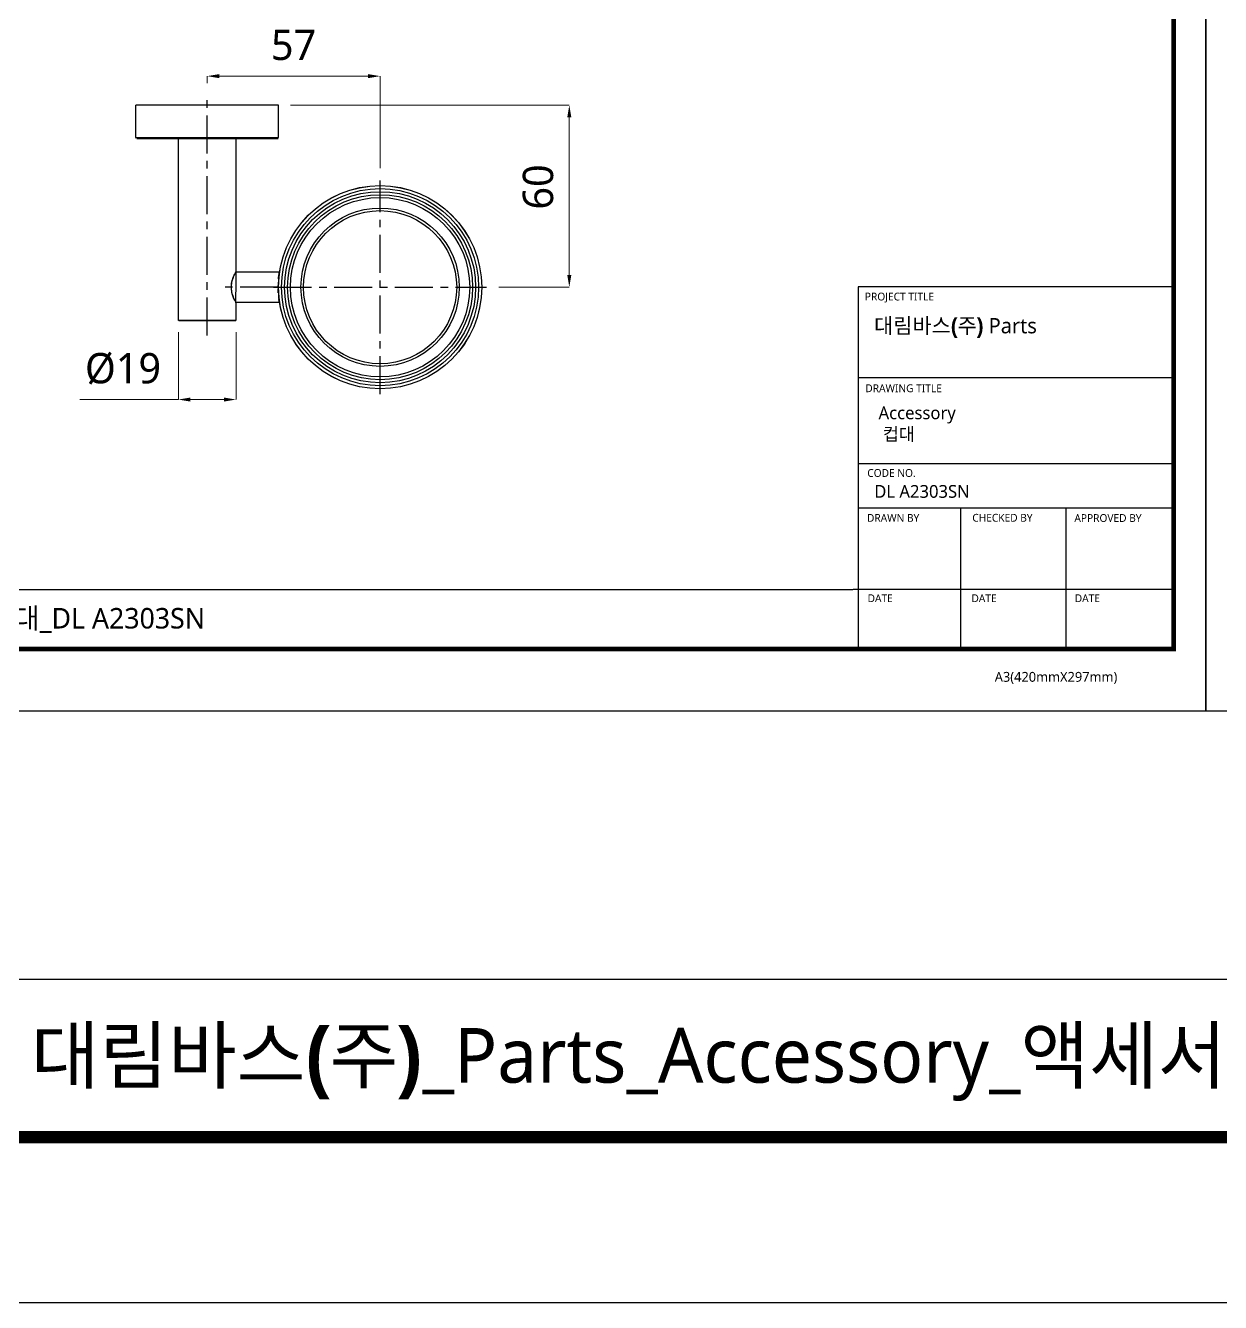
# Model space of a CAD drawing. Extents: x 16296660632 to 16296679688, y -37409620961 to -37409616551.
# Drawn here: x 16296678290.3 to 16296678684.2, y -37409618576 to -37409618155.1 of the extents above; entities that cross this region are included whole.
import ezdxf

# ---------------------------------------------------------------- set-up
doc = ezdxf.new("R2010")
doc.units = 0
doc.header["$LTSCALE"] = 10
doc.header["$MEASUREMENT"] = 0
doc.header["$PDMODE"] = 3
doc.header["$PDSIZE"] = -10
doc.linetypes.add('CENTER', pattern=[2, 1.25, -0.25, 0.25, -0.25])
doc.layers.get('0').update_dxf_attribs({"linetype": 'CONTINUOUS'})
doc.layers.get('DEFPOINTS').update_dxf_attribs({"linetype": 'CONTINUOUS'})
doc.layers.add('DEFAULT_1', color=7, linetype='CENTER')
doc.styles.add('Daelim Dimension', font='')
doc.styles.get('Daelim Dimension').set_extended_font_data('NanumGothic')
doc.dimstyles.new('DEFAULT', dxfattribs={"dimscale": 2, "dimtxt": 2, "dimasz": 2, "dimexe": 0, "dimexo": 2, "dimgap": 1, "dimtad": 1, "dimdec": 1, "dimzin": 9, "dimdsep": 46, "dimtxsty": 'Daelim Dimension', "dimcen": 0.5, "dimclrd": 252, "dimclre": 252, "dimclrt": 3, "dimadec": 1, "dimazin": 0, "dimtfac": 1, "dimtdec": 1, "dimtix": 1, "dimtmove": 0, "dimatfit": 3, "dimfxl": 1, "dimtolj": 1, "dimtzin": 1, "dimlwd": 9, "dimlwe": 9, "dimarcsym": 0})

# ---------------------------------------------------------------- blocks, each defined once
blk = doc.blocks.new('*D32')
at = {"color": 5, "lineweight": 9, "transparency": 16777216}
for p, q in [((16296678350.15237, -37409618174.044746), (16296678350.15237, -37409618171.754066)), ((16296678354.15237, -37409618171.754066), (16296678403.15237, -37409618171.754066)), ((16296678407.15237, -37409618202.126122), (16296678407.15237, -37409618171.754066))]:
    blk.add_line(p, q, dxfattribs=at)
at = {"color": 5, "transparency": 16777216}
for points in [[(16296678354.15237, -37409618171.087402), (16296678354.15237, -37409618172.420731), (16296678350.15237, -37409618171.754066)], [(16296678403.15237, -37409618171.087402), (16296678403.15237, -37409618172.420731), (16296678407.15237, -37409618171.754066)]]:
    blk.add_solid(points, dxfattribs=at)
at = {"layer": 'DEFPOINTS', "color": 0, "transparency": 16777216}
for p in [(16296678407.15237, -37409618171.754066), (16296678350.15237, -37409618178.044746), (16296678407.15237, -37409618206.126122)]:
    blk.add_point(p, dxfattribs=at)
at = {"color": 7, "transparency": 16777216, "insert": (16296678378.626699, -37409618156.420738), "char_height": 10, "attachment_point": 2, "line_spacing_factor": 0.9, "style": 'Daelim Dimension'}
blk.add_mtext('\\A1;57', dxfattribs=at)
blk = doc.blocks.new('*D33')
at = {"color": 5, "lineweight": 9, "transparency": 16777216}
for p, q in [((16296678377.65237, -37409618181.315567), (16296678469.5212, -37409618181.315567)), ((16296678469.5212, -37409618237.315567), (16296678469.5212, -37409618185.315567)), ((16296678446.250521, -37409618241.315567), (16296678469.5212, -37409618241.315567))]:
    blk.add_line(p, q, dxfattribs=at)
at = {"color": 5, "transparency": 16777216}
for points in [[(16296678468.85454, -37409618185.315567), (16296678470.18787, -37409618185.315567), (16296678469.5212, -37409618181.315567)], [(16296678468.85454, -37409618237.315567), (16296678470.18787, -37409618237.315567), (16296678469.5212, -37409618241.315567)]]:
    blk.add_solid(points, dxfattribs=at)
at = {"layer": 'DEFPOINTS', "color": 0, "transparency": 16777216}
for p in [(16296678373.65237, -37409618181.315567), (16296678469.5212, -37409618181.315567), (16296678442.250521, -37409618241.315567)]:
    blk.add_point(p, dxfattribs=at)
at = {"color": 7, "transparency": 16777216, "insert": (16296678454.18788, -37409618208.277893), "char_height": 10, "attachment_point": 2, "rotation": 90, "line_spacing_factor": 0.9, "style": 'Daelim Dimension'}
blk.add_mtext('\\A1;60', dxfattribs=at)
blk = doc.blocks.new('*D34')
at = {"color": 5, "lineweight": 9, "transparency": 16777216}
for p, q in [((16296678340.65237, -37409618256.19556), (16296678340.65237, -37409618278.34758)), ((16296678359.65237, -37409618256.19556), (16296678359.65237, -37409618278.34758)), ((16296678340.65237, -37409618278.34758), (16296678308.17168, -37409618278.34758)), ((16296678355.65237, -37409618278.34758), (16296678344.65237, -37409618278.34758))]:
    blk.add_line(p, q, dxfattribs=at)
at = {"color": 5, "transparency": 16777216}
for points in [[(16296678344.65237, -37409618277.68092), (16296678344.65237, -37409618279.01424), (16296678340.65237, -37409618278.34758)], [(16296678355.65237, -37409618277.68092), (16296678355.65237, -37409618279.01424), (16296678359.65237, -37409618278.34758)]]:
    blk.add_solid(points, dxfattribs=at)
at = {"layer": 'DEFPOINTS', "color": 0, "transparency": 16777216}
for p in [(16296678340.65237, -37409618252.19556), (16296678359.65237, -37409618252.19556), (16296678359.65237, -37409618278.34758)]:
    blk.add_point(p, dxfattribs=at)
at = {"color": 7, "transparency": 16777216, "insert": (16296678322.41202, -37409618263.01425), "char_height": 10, "attachment_point": 2, "line_spacing_factor": 0.9, "style": 'Daelim Dimension'}
blk.add_mtext('\\A1;%%c19', dxfattribs=at)

msp = doc.modelspace()

# ---------------------------------------------------------------- linework, layer by layer
at = {"color": 1, "linetype": 'CENTER'}
for p, q in [((16296678350.15237, -37409618257.195557), (16296678350.15237, -37409618178.044746)), ((16296678407.15237, -37409618276.567192), (16296678407.15237, -37409618206.126122)), ((16296678372.054211, -37409618241.315567), (16296678442.250521, -37409618241.315567))]:
    msp.add_line(p, q, dxfattribs=at)
at = {"color": 7, "linetype": 'Continuous'}
for p, q in [((16296678326.65237, -37409618192.015556), (16296678326.65237, -37409618181.315567)), ((16296678373.65237, -37409618181.315567), (16296678326.65237, -37409618181.315567)), ((16296678373.65237, -37409618192.015556), (16296678373.65237, -37409618181.315567)), ((16296678326.95237, -37409618192.315567), (16296678373.352369, -37409618192.315567)), ((16296678340.65237, -37409618252.195557), (16296678340.65237, -37409618192.43557)), ((16296678359.65237, -37409618236.195557), (16296678359.65237, -37409618192.43557)), ((16296678373.924141, -37409618236.315567), (16296678359.603769, -37409618236.315567)), ((16296678359.637659, -37409618246.378014), (16296678359.59446, -37409618246.298424)), ((16296678373.924141, -37409618246.315567), (16296678359.603769, -37409618246.315567)), ((16296678359.65237, -37409618252.195557), (16296678359.65237, -37409618246.43557)), ((16296678340.772369, -37409618252.315567), (16296678359.53237, -37409618252.315567))]:
    msp.add_line(p, q, dxfattribs=at)
at = {"color": 9, "linetype": 'Continuous'}
for p, q in [((16296678326.65259, -37409618192.015556), (16296678373.65237, -37409618192.015556)), ((16296678359.65237, -37409618192.43557), (16296678340.65237, -37409618192.43557)), ((16296678373.53227, -37409618241.315567), (16296678373.652309, -37409618241.315567)), ((16296678359.58429, -37409618246.309921), (16296678359.610861, -37409618246.3601)), ((16296678340.65237, -37409618252.195557), (16296678359.65237, -37409618252.195557))]:
    msp.add_line(p, q, dxfattribs=at)
at = {"color": 5, "ltscale": 40}
for p, q in [((16296678668.77466, -37409618241.158173), (16296678564.731569, -37409618241.158173)), ((16296678668.77466, -37409618271.231178), (16296678564.731569, -37409618271.231178)), ((16296678668.77466, -37409618271.231178), (16296678564.731569, -37409618271.231178)), ((16296678668.77466, -37409618299.520866), (16296678564.731569, -37409618299.520866)), ((16296678668.77466, -37409618299.520866), (16296678564.731569, -37409618299.520866)), ((16296678668.77466, -37409618314.111519), (16296678564.731569, -37409618314.111519)), ((16296678668.77466, -37409618314.111519), (16296678564.731569, -37409618314.111519)), ((16296678598.525669, -37409618314.111519), (16296678598.525669, -37409618360.558502)), ((16296678633.20821, -37409618314.111519), (16296678633.20821, -37409618360.558502)), ((16296678668.77466, -37409618340.942162), (16296678563.087021, -37409618340.942162)), ((16296678668.77466, -37409618340.942162), (16296678565.54217, -37409618340.942162)), ((16296678668.77466, -37409618360.558502), (16296678579.609449, -37409618360.558502))]:
    msp.add_line(p, q, dxfattribs=at)
at = {"color": 5, "ltscale": 0.5}
msp.add_line((16296678564.731569, -37409618241.158173), (16296678564.731569, -37409618361.187843), dxfattribs=at)
at = {"color": 5}
for p, q in [((16296678038.774549, -37409618341.016571), (16296678562.96183, -37409618341.016571)), ((16296677980.389971, -37409618469.388939), (16296679378.222731, -37409618469.388939))]:
    msp.add_line(p, q, dxfattribs=at)
at = {"ltscale": 0.5}
for points in [[(16296677952.4748, -37409618575.967308), (16296679688.4748, -37409618575.967308), (16296679688.4748, -37409617303.967308), (16296677952.4748, -37409617303.967308)], [(16296678028.306351, -37409618380.983459), (16296678679.306351, -37409618380.983459), (16296678679.306351, -37409617903.983459), (16296678028.306351, -37409617903.983459)], [(16296678679.306351, -37409618380.983459), (16296679330.306351, -37409618380.983459), (16296679330.306351, -37409617903.983459), (16296678679.306351, -37409617903.983459)]]:
    msp.add_lwpolyline(points, close=True, dxfattribs=at)
at = {"color": 5, "linetype": 'ByBlock', "lineweight": 200}
for points, const_width in [([(16296677980.389971, -37409618521.501404), (16296679660.389971, -37409618521.501404), (16296679660.389971, -37409617333.501404), (16296677980.389971, -37409617333.501404)], 4), ([(16296678038.774549, -37409618360.558739), (16296678668.774549, -37409618360.558739), (16296678668.774549, -37409617915.058739), (16296678038.774549, -37409617915.058739)], 1.5)]:
    msp.add_lwpolyline(points, close=True, dxfattribs=dict(at, const_width=const_width))
at = {"color": 7, "linetype": 'Continuous'}
for points in [[(16296678359.59446, -37409618246.298424), (16296678359.46549, -37409618246.05526), (16296678359.255831, -37409618245.639137), (16296678358.98325, -37409618245.046997), (16296678358.688339, -37409618244.304459), (16296678358.42597, -37409618243.47036), (16296678358.23839, -37409618242.604942), (16296678358.143459, -37409618241.741707), (16296678358.143709, -37409618240.884972), (16296678358.23876, -37409618240.023956), (16296678358.426241, -37409618239.159782), (16296678358.68862, -37409618238.325882), (16296678358.983509, -37409618237.583527), (16296678359.256081, -37409618236.991493), (16296678359.465679, -37409618236.575523)], [(16296678359.465679, -37409618236.575523), (16296678359.59453, -37409618236.332573), (16296678359.63764, -37409618236.253159)], [(16296678373.924141, -37409618236.315529), (16296678373.957569, -37409618236.310928), (16296678374.01292, -37409618236.276733), (16296678374.04299, -37409618236.214119)], [(16296678374.04299, -37409618246.417023), (16296678374.01292, -37409618246.354408), (16296678373.957569, -37409618246.320213), (16296678373.924141, -37409618246.315613)]]:
    msp.add_lwpolyline(points, dxfattribs=at)
for radius in [33.5, 33.483789, 29.551199, 26.089762, 25.241277]:
    msp.add_circle((16296678407.15237, -37409618241.315567), radius, dxfattribs=at)
at = {"color": 9, "linetype": 'Continuous'}
for radius in [32.483789, 31.484048, 30.484177]:
    msp.add_circle((16296678407.15237, -37409618241.315567), radius, dxfattribs=at)
at = {"color": 7, "linetype": 'Continuous'}
for centre, radius, start, end in [((16296678326.95237, -37409618192.015556), 0.3, 180, 270), ((16296678340.772369, -37409618192.43557), 0.12, 90, 180), ((16296678359.53237, -37409618192.43557), 0.12, 0, 90), ((16296678373.352369, -37409618192.015556), 0.3, 270, 0), ((16296678359.53289, -37409618236.195747), 0.119456, 331.29293831, 0.09879195), ((16296678359.53289, -37409618246.435387), 0.119456, 359.90120805, 28.70901523), ((16296678340.772369, -37409618252.195557), 0.12, 180, 270), ((16296678359.53237, -37409618252.195557), 0.12, 270, 0)]:
    msp.add_arc(centre, radius, start, end, dxfattribs=at)
at = {"color": 9, "linetype": 'Continuous'}
for centre, radius, start, end in [((16296678366.34453, -37409618240.004478), 7.699357, 151.06643321, 151.44337087), ((16296678405.616369, -37409618241.316467), 32.084099, 172.69233103, 179.01684199), ((16296678405.55014, -37409618241.308533), 32.0174, 172.4481087, 172.69144997), ((16296678405.64472, -37409618241.316772), 32.112454, 179.01684199, 179.99781434), ((16296678405.64138, -37409618241.31488), 32.109112, 180.0013114, 180.98097267), ((16296678405.603901, -37409618241.315453), 32.071627, 180.98097267, 187.3495264), ((16296678405.791451, -37409618241.291817), 32.260661, 187.34864534, 187.55496777)]:
    msp.add_arc(centre, radius, start, end, dxfattribs=at)
for points, knots in [([(16296678359.581841, -37409618236.323967), (16296678359.534121, -37409618236.411583), (16296678359.418449, -37409618236.629768), (16296678359.122, -37409618237.214371), (16296678358.687071, -37409618238.197693), (16296678358.32576, -37409618239.361366), (16296678358.14509, -37409618240.447708), (16296678358.0952, -37409618241.324043), (16296678358.146561, -37409618242.200249), (16296678358.329889, -37409618243.285393), (16296678358.63628, -37409618244.267899), (16296678358.991859, -37409618245.122253), (16296678359.227091, -37409618245.623688), (16296678359.42104, -37409618246.00898), (16296678359.53793, -37409618246.223549), (16296678359.58429, -37409618246.309921)], [0, 0, 0, 0, 0.0284619466, 0.0704451018, 0.1869742304, 0.3348658543, 0.4165106282, 0.5006202816, 0.584721509, 0.6663422531, 0.8140692284, 0.8769680208, 0.9302998334, 0.9720336215, 1, 1, 1, 1]), ([(16296678359.65237, -37409618236.195557), (16296678359.65237, -37409618236.196297), (16296678359.65114, -37409618236.198463), (16296678359.649099, -37409618236.202827), (16296678359.645309, -37409618236.209557), (16296678359.63763, -37409618236.223396), (16296678359.6243, -37409618236.246964), (16296678359.61285, -37409618236.267532), (16296678359.606211, -37409618236.279541)], [0, 0, 0, 0, 0.0229001971, 0.0739497336, 0.1537934456, 0.2628808022, 0.570459562, 1, 1, 1, 1]), ([(16296678373.92441, -37409618236.315529), (16296678373.924669, -37409618236.315536), (16296678373.923771, -37409618236.317207), (16296678373.92411, -37409618236.31897), (16296678373.92309, -37409618236.323273), (16296678373.92201, -37409618236.331467), (16296678373.91955, -37409618236.346077), (16296678373.91618, -37409618236.36805), (16296678373.911739, -37409618236.396347), (16296678373.906429, -37409618236.430809), (16296678373.9002, -37409618236.47142), (16296678373.890129, -37409618236.53772), (16296678373.87549, -37409618236.63549), (16296678373.855869, -37409618236.77034), (16296678373.83367, -37409618236.928001), (16296678373.818411, -37409618237.040688), (16296678373.81045, -37409618237.100723)], [0, 0, 0, 0, 0.0010054756, 0.0040247125, 0.0090599446, 0.0161127332, 0.0362518736, 0.0643897238, 0.100470997, 0.1444404493, 0.1962428833, 0.2558230943, 0.3979873589, 0.5700469667, 0.7710535279, 1, 1, 1, 1]), ([(16296678359.610861, -37409618246.3601), (16296678359.62138, -37409618246.380379), (16296678359.624331, -37409618246.387413), (16296678359.65237, -37409618246.44149), (16296678359.65237, -37409618246.43557)], [0, 0, 0, 0, 0.7941653372, 1, 1, 1, 1]), ([(16296678373.81085, -37409618245.533432), (16296678373.818781, -37409618245.593224), (16296678373.83399, -37409618245.705467), (16296678373.856119, -37409618245.862518), (16296678373.875681, -37409618245.996857), (16296678373.89226, -37409618246.107773), (16296678373.904079, -37409618246.185287), (16296678373.91185, -37409618246.235138), (16296678373.91614, -37409618246.263329), (16296678373.91979, -37409618246.285179), (16296678373.92174, -37409618246.301064), (16296678373.92411, -37409618246.310158), (16296678373.923861, -37409618246.31469), (16296678373.92441, -37409618246.315613)], [0, 0, 0, 0, 0.2288891259, 0.4299403508, 0.6020192324, 0.7441524154, 0.8556107001, 0.8996146972, 0.9356862687, 0.9637788658, 0.9838739707, 0.9959536574, 1, 1, 1, 1])]:
    msp.add_open_spline(points, degree=3, knots=knots, dxfattribs=at)
at = {"layer": 'DEFAULT_1', "color": 7, "linetype": 'CENTER'}
msp.add_line((16296678373.53227, -37409618241.315567), (16296678355.24453, -37409618241.315567), dxfattribs=at)

# ---------------------------------------------------------------- texts
at = {"color": 5, "ltscale": 40, "style": 'Daelim Dimension'}
for s, height, p in [('PROJECT TITLE', 2.56901127, (16296678566.93413, -37409618245.686653)), ('DRAWING TITLE', 2.56901127, (16296678567.098829, -37409618275.922539)), ('CODE NO.', 2.5690113, (16296678567.743071, -37409618303.844521)), ('DRAWN BY', 2.5690113, (16296678567.64233, -37409618318.652924)), ('CHECKED BY', 2.5690113, (16296678602.352501, -37409618318.607353)), ('APPROVED BY', 2.56901127, (16296678636.01589, -37409618318.690338)), ('DATE', 2.5690113, (16296678567.842991, -37409618345.130913)), ('DATE', 2.5690113, (16296678602.079321, -37409618345.130913)), ('DATE', 2.5690113, (16296678636.134029, -37409618345.130913)), ('A3(420mmX297mm)', 3.24237133, (16296678609.759609, -37409618371.374451))]:
    msp.add_text(s, height=height, dxfattribs=at).set_placement(p)
at = {"attachment_point": 1, "style": 'Daelim Dimension'}
for s, insert, char_height, width in [('{\\fPretendard Variable SemiBold|b0|i0|c129|p2;\\C7;대림바스(주)} Parts', (16296678569.98984, -37409618251.48848), 5.03600079, 80.93992813), (' Accessory\\P  컵대', (16296678570.034269, -37409618280.634933), 4.2041236, 70.7511006), ('DL A2303SN', (16296678570.034269, -37409618306.526329), 4.2041236, 70.7511006)]:
    msp.add_mtext(s, dxfattribs=dict(at, insert=insert, char_height=char_height, width=width))
at = {"color": 2, "attachment_point": 1, "style": 'Daelim Dimension'}
for s, insert, char_height, width in [('{\\fPretendard Variable SemiBold|b0|i0|c129|p2;대림바스(주)}_Parts_Accessory_{\\fGulim|b0|i0|c129|p50;컵대}_DL A2303SN', (16296678155.646811, -37409618347.062691), 6.75662715, 260.66283526), ('{\\fPretendard Variable SemiBold|b0|i0|c129|p2;대림바스(주)}_Parts_Accessory_{\\fGulim|b0|i0|c129|p50;액세서리}4{\\fGulim|b0|i0|c129|p50;품}_DL A2300SN', (16296678292.049339, -37409618485.511917), 18.0176724, 859.36974055)]:
    msp.add_mtext(s, dxfattribs=dict(at, insert=insert, char_height=char_height, width=width))

# ---------------------------------------------------------------- dimensions: what is measured, and where the dimension line sits
at = {"color": 7}
dim = msp.add_linear_dim(base=(16296678407.15237, -37409618171.754066), p1=(16296678350.15237, -37409618178.044746), p2=(16296678407.15237, -37409618206.126122), dimstyle='DEFAULT', override={"dimtxt": 5, "dimclrd": 5, "dimclre": 5, "dimclrt": 7}, dxfattribs=at)
dim.commit()
dim.dimension.update_dxf_attribs({"geometry": '*D32', "text_midpoint": (16296678378.626699, -37409618171.754066), "dimtype": 160})
dim = msp.add_linear_dim(base=(16296678469.5212, -37409618181.315567), p1=(16296678442.250521, -37409618241.315567), p2=(16296678373.65237, -37409618181.315567), angle=90, dimstyle='DEFAULT', override={"dimtxt": 5, "dimclrd": 5, "dimclre": 5, "dimclrt": 7}, dxfattribs=at)
dim.commit()
dim.dimension.update_dxf_attribs({"geometry": '*D33', "text_midpoint": (16296678469.52121, -37409618208.277893), "dimtype": 160})
dim = msp.add_linear_dim(base=(16296678359.65237, -37409618278.34758), p1=(16296678340.65237, -37409618252.195557), p2=(16296678359.65237, -37409618252.195557), text='%%c<>', dimstyle='DEFAULT', override={"dimtxt": 5, "dimclrd": 5, "dimclre": 5, "dimclrt": 7}, dxfattribs=at)
dim.commit()
dim.dimension.update_dxf_attribs({"geometry": '*D34', "text_midpoint": (16296678322.41202, -37409618278.34758), "dimtype": 160})

doc.saveas('drawing.dxf')
